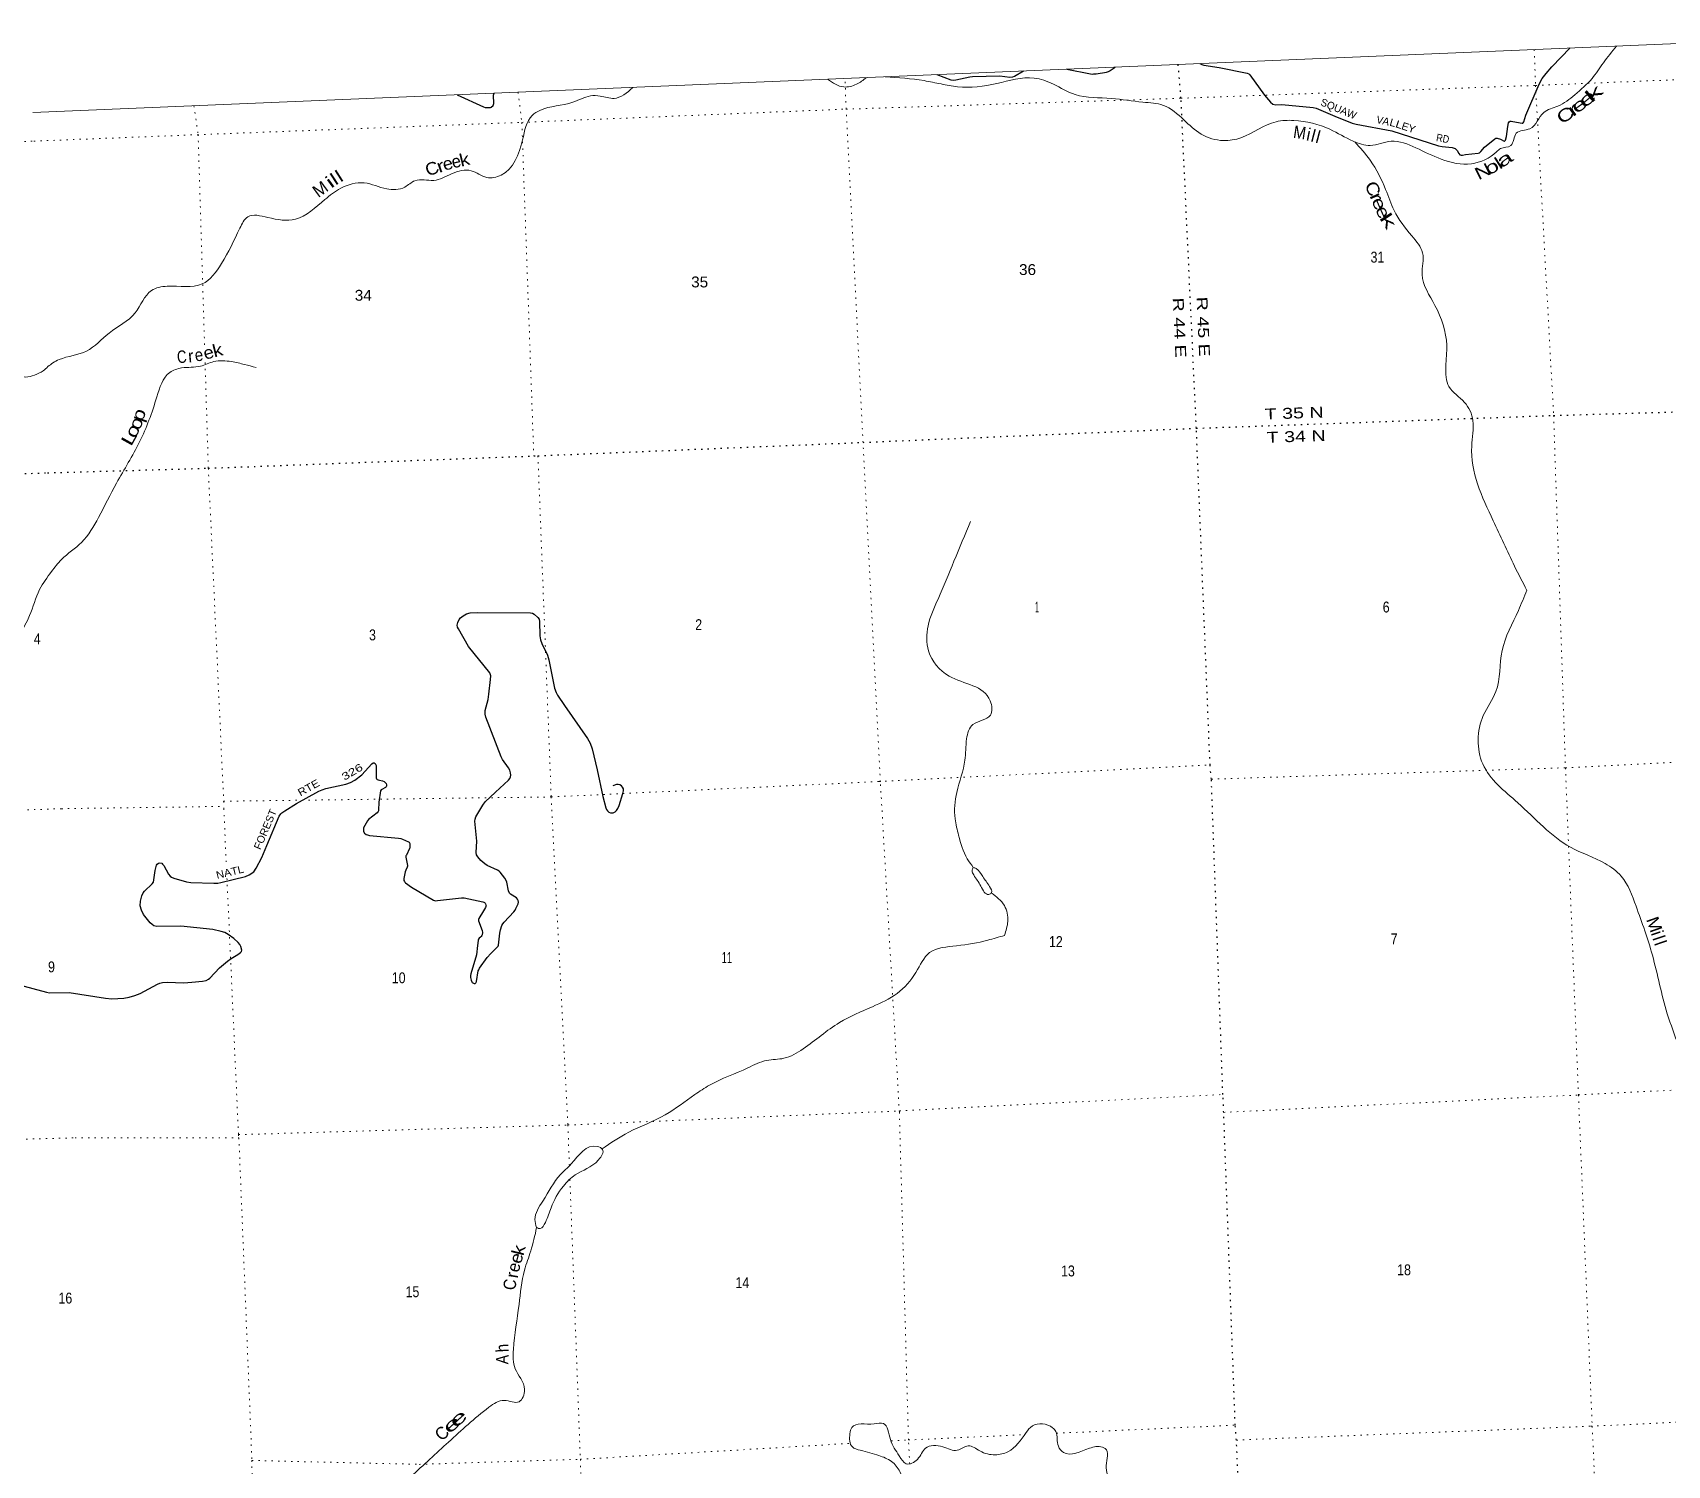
# Model space of a CAD drawing. Header units: feet. Extents: x 733631 to 986127, y 195788 to 388968.
# Drawn here: x 916945 to 943227, y 364620 to 387644 of the extents above; entities that cross this region are included whole.
import ezdxf
from ezdxf.enums import TextEntityAlignment as Align

# ---------------------------------------------------------------- set-up
doc = ezdxf.new("R2010")
doc.units = ezdxf.units.FT
doc.header["$LTSCALE"] = 70
doc.linetypes.add('DOTTED', pattern=[1.5, 0.3, -1.2])
for name, color, linetype, lineweight in [('29', 7, 'Continuous', 25), ('39', 7, 'Continuous', 13), ('4', 7, 'Continuous', 13), ('6', 7, 'DOTTED', 25), ('7', 7, 'DOTTED', 13)]:
    doc.layers.add(name, color=color, linetype=linetype, lineweight=lineweight)
doc.layers.add('30', color=7, linetype='Continuous')
doc.layers.add('41', color=7, linetype='Continuous')

msp = doc.modelspace()

# ---------------------------------------------------------------- linework, layer by layer
at = {"layer": '29'}
for points in [[(935710.93, 387149.13), (935743.01, 387134.13), (935772.87, 387122.64), (936022.21, 387083.27), (936473.52, 386993.92), (936498.8, 386982.43), (936516.15, 386966.5), (936752.02, 386641.22), (936845.68, 386529.59), (936886.59, 386496.15), (936935.27, 386485.92), (937029.63, 386488.13), (937532.55, 386442.25), (937580.34, 386431.32), (937883.41, 386305.11), (938161.98, 386189.4), (938226.84, 386174.01), (938798.91, 386069.52), (939547.21, 385823.92), (939606.34, 385812.75), (939769.64, 385799.28), (939797.6, 385790.59), (939815.98, 385782.54), (939834.36, 385768.75), (939849.42, 385749.23), (939873.41, 385702.09), (939891.42, 385682.01), (939912.46, 385674.51), (939935.44, 385674.5), (939983.84, 385686.64), (940184.68, 385707.84), (940207.66, 385715.88), (940228.33, 385734.27), (940288.61, 385801.92), (940451.99, 385939.34), (940469.54, 385946.91), (940492.52, 385946.91), (940546.68, 385933.98), (940601.63, 385902.08), (940611.97, 385900.93), (940616.57, 385904.38), (940625.75, 385919.32), (940644.13, 385976.98), (940662.13, 386134.42), (940676.29, 386197.46), (940684.33, 386211.25), (940698.11, 386219.95), (940717.64, 386223.89), (940801.06, 386206.77), (940891.08, 386188.26), (940904.87, 386189.41), (940910.61, 386195.16), (940919.8, 386210.1), (940953.06, 386317.71), (941167.3, 386816.72), (941217.29, 386908.9), (941277.01, 386989.35), (941371.26, 387094.12), (941663.41, 387398.96)], [(935710.93, 387149.13), (935743.01, 387134.13), (935772.87, 387122.64), (936022.21, 387083.27), (936473.52, 386993.92), (936498.8, 386982.43), (936516.15, 386966.5), (936752.02, 386641.22), (936845.68, 386529.59), (936886.59, 386496.15), (936935.27, 386485.92), (937029.63, 386488.13), (937532.55, 386442.25), (937580.34, 386431.32), (937883.41, 386305.11), (938161.98, 386189.4), (938226.84, 386174.01), (938798.91, 386069.52), (939547.21, 385823.92), (939606.34, 385812.75), (939769.64, 385799.28), (939797.6, 385790.59), (939815.98, 385782.54), (939834.36, 385768.75), (939849.42, 385749.23), (939873.41, 385702.09), (939891.42, 385682.01), (939912.46, 385674.51), (939935.44, 385674.5), (939983.84, 385686.64), (940184.68, 385707.84), (940207.66, 385715.88), (940228.33, 385734.27), (940288.61, 385801.92), (940451.99, 385939.34), (940469.54, 385946.91), (940492.52, 385946.91), (940546.68, 385933.98), (940601.63, 385902.08), (940611.97, 385900.93), (940616.57, 385904.38), (940625.75, 385919.32), (940644.13, 385976.98), (940662.13, 386134.42), (940676.29, 386197.46), (940684.33, 386211.25), (940698.11, 386219.95), (940717.64, 386223.89), (940801.06, 386206.77), (940891.08, 386188.26), (940904.87, 386189.41), (940910.61, 386195.16), (940919.8, 386210.1), (940953.06, 386317.71), (941167.3, 386816.72), (941217.29, 386908.9), (941277.01, 386989.35), (941371.26, 387094.12), (941663.41, 387398.96)], [(931483.15, 386971.68), (931706.79, 386888.16), (931754.42, 386883.79), (931789.49, 386885.86), (932014.62, 386936.43), (932056.71, 386940.65), (932495.06, 386949.05), (932657.84, 386931.83), (932704.6, 386936.89), (932729.05, 386947.93), (932875.32, 387030.11)], [(933572.94, 387059.39), (933954.62, 386981.27), (933982.19, 386980.12), (934001.03, 386981.7), (934044.21, 386984.72), (934209.61, 387011.15), (934241.77, 387020.35), (934262.44, 387029.54), (934270.48, 387034.14), (934349.23, 387091.97)], [(923771.8, 386648.02), (924191.49, 386451.4), (924219.06, 386444.5), (924245.75, 386441.95), (924285.68, 386442.2), (924304.06, 386444.5), (924315.54, 386449.11), (924346.56, 386476.68), (924355.75, 386489.33), (924356.9, 386490.48), (924361.49, 386507.72), (924356.89, 386637.59), (924362.7, 386672.82)], [(924383.98, 375436.64), (924597.34, 375628.36), (924618.01, 375658.24), (924626.48, 375682.62), (924631.79, 375713.41), (924627.2, 375747.89), (924615.71, 375789.27), (924594.54, 375826.58), (924498.38, 375964.69), (924475.58, 376007.65), (924229.11, 376643.13), (924220.58, 376690.37), (924222.88, 376750.13), (924269.87, 376929.98), (924278.01, 377014.48), (924307.88, 377251.25), (924312.47, 377306.42), (924294.92, 377355.22), (923951.89, 377778.06), (923789.5, 378063.18), (923777.21, 378087.98), (923772.62, 378120.16), (923779.51, 378166.14), (923804.78, 378214.41), (923823.16, 378239.7), (923868.5, 378272.65), (923919.64, 378301.76), (923981.67, 378317.85), (924096.46, 378325.39), (924951.13, 378322.45), (924980.99, 378315.56), (925006.43, 378300.89), (925065.99, 378246.59), (925088.96, 378219.01), (925094.03, 378182.66), (925100.45, 377950.06), (925111.88, 377885.4), (925132.61, 377825.93), (925222.2, 377642.03), (925244.96, 377567.26), (925337.07, 377108.73), (925359.39, 377039.34), (925383.01, 376996.09), (925493.64, 376829.88), (925867.74, 376301.88), (925909.88, 376224.02), (925941.26, 376136.37), (926021.63, 375798.64), (926111.37, 375368.61), (926161.8, 375184.7), (926170.99, 375161.71), (926187.07, 375138.72), (926206.6, 375119.19), (926237.61, 375106.54), (926260.58, 375104.24), (926277.14, 375107.73), (926309.97, 375122.63), (926334.1, 375145.62), (926355.92, 375175.5), (926376.76, 375221.22), (926436.03, 375416.05), (926444.36, 375457.1), (926443.22, 375493.88), (926430.58, 375520.31), (926410.65, 375540.07), (926385.78, 375558.24), (926359.76, 375562.77), (926332.95, 375560.54), (926273.9, 375538.2)], [(920709.85, 374581.3), (920909.21, 375050.08), (920935.55, 375088.27), (920953.26, 375104.18), (920999.2, 375138.66), (921187.58, 375253.59), (921548.4, 375454.5), (921598.79, 375476.57), (921660.81, 375494.96), (921982.43, 375566.22), (922053.79, 375591.56), (922122.56, 375628.28), (922235.62, 375715.42), (922398.24, 375894.93), (922419.63, 375909.77), (922434.99, 375911.02), (922451.07, 375899.53), (922469.04, 375866.9), (922469.45, 375669.66), (922474.04, 375653.58), (922484.38, 375640.94), (922499.31, 375634.04), (922522.29, 375628.29), (922568.05, 375620.23), (922594.65, 375608.76), (922611.88, 375593.81), (922629.11, 375575.42), (922634.85, 375558.18), (922636, 375539.79), (922628.88, 375525.38), (922616.47, 375511.06), (922559.04, 375482.33), (922549.85, 375474.28), (922540.11, 375458.48), (922508.67, 375276.51), (922507.36, 375147.87), (922506.2, 375138.68), (922500.56, 375125.39), (922485.53, 375105.35), (922346.98, 374998.3), (922329.32, 374976.62), (922266.14, 374862.84), (922262.7, 374845.6), (922262.7, 374824.91), (922265.44, 374808.88), (922274.18, 374785.83), (922278.78, 374780.08), (922306.34, 374759.4), (922327.02, 374750.2), (922361.72, 374743.2), (922827.57, 374700.08), (922862.28, 374693.88), (922890.99, 374681.24), (922987.48, 374639.86), (922996.67, 374631.82), (923006.95, 374610.6), (923011.6, 374582.4), (923007.01, 374544.47), (923002.98, 374532.02), (922953.02, 374427.24), (922947.28, 374413.44), (922946.2, 374395.61), (922969.11, 374261.73), (922970.26, 374246.8), (922966.61, 374231.21), (922942.69, 374185.88), (922936.29, 374159.93), (922911.68, 374049.11), (922912.83, 374029.57), (922915.15, 374017.52), (922920.89, 374004.3), (922928.91, 373993.94), (922940.39, 373982.45), (923033.35, 373911.19), (923390.66, 373700.87), (923405.05, 373696.28), (923423.97, 373693.97), (923456.13, 373695.12), (923840.92, 373741.09), (923864.51, 373742.25), (923880.77, 373740.06), (924184.98, 373674.44), (924199.33, 373669.85), (924211.39, 373662.95), (924221.16, 373653.18), (924227.38, 373641.24), (924233.22, 373623.87), (924233.79, 373612.95), (924232.07, 373603.18), (924224.03, 373585.94), (924194.04, 373531.65), (924116.63, 373406.64), (924113.19, 373392.85), (924113.77, 373370.43), (924174.06, 373212.4), (924176.36, 373184.81), (924171.95, 373146.74), (924166.02, 373131.94), (924154.54, 373117), (924145.58, 373108.75)], [(924309.11, 372843.11), (924415.85, 372946.9), (924428.49, 372962.99), (924435.81, 372981.19), (924454.92, 373172.87), (924466.39, 373227.35), (924488.22, 373294.01), (924505.3, 373323.18), (924523.83, 373349.18), (924683.28, 373517.35), (924700.72, 373542.27), (924715.65, 373568.7), (924752.41, 373644.56), (924755.86, 373669.84), (924749, 373696.27), (924738.63, 373720.42), (924722.54, 373738.81), (924629.51, 373796.27), (924611.13, 373815.81), (924596.2, 373852.59), (924567.48, 373992.81), (924557.52, 374016.78), (924535.31, 374054.88), (924462.95, 374150.27), (924445.72, 374166.37), (924418.35, 374183.85), (924250.45, 374260.61), (924212.41, 374288.67), (924180.38, 374311.19), (924149.37, 374339.92), (924099.97, 374398.54), (924081.6, 374431.87), (924074.93, 374467.86), (924084.15, 374653.22), (924053.7, 374970.24), (924057.48, 375005.4), (924071.26, 375039.88), (924181.64, 375231.4), (924218.28, 375281.25), (924383.98, 375436.64)], [(917529.19, 372220.84), (918116.15, 372127.36), (918217.88, 372118.8), (918410.19, 372127.36), (918497.49, 372141.16), (918588.78, 372167.54), (918674.38, 372203.22), (918950.05, 372354.94), (918989.1, 372368.73), (919029.9, 372377.22), (919106.26, 372384.82), (919378, 372375.02), (919505.98, 372384.82), (919675.98, 372398.61), (919733.41, 372412.4), (919772.81, 372432.49), (919795.43, 372446.88), (919951.11, 372614.6), (920075.7, 372722.73), (920135.43, 372764.11), (920243.4, 372828.47), (920284.67, 372859.46), (920303.13, 372879.04), (920307.72, 372899.73), (920292.19, 372956.25), (920275.56, 372989.38), (920250.29, 373023.86), (920178.09, 373087.81), (920089.48, 373152.58), (920034.35, 373180.17), (919974.62, 373200.86), (919842.44, 373229.19), (919328.03, 373283.01), (918939.88, 373278.04), (918892.62, 373290.51), (918865.05, 373308.9), (918832.89, 373336.48), (918724.92, 373474.4), (918693.59, 373540.66), (918674.38, 373612.32), (918678.98, 373688.18), (918697.53, 373774.16), (918720.33, 373819.21), (918745.6, 373846.79), (918865.56, 373964.02), (918888.03, 373993.9), (918914.3, 374176.66), (918936.27, 374262.85), (918947.76, 374283.54), (918965.47, 374296.82), (918989.11, 374304.23), (919021.27, 374295.03), (919035.05, 374283.54), (919053.43, 374258.25), (919126.94, 374120.33), (919153.99, 374088.89), (919179.78, 374072.06), (919214.24, 374058.27), (919418.69, 373996.2), (919486.58, 373987.67), (919859.76, 373973.22), (919921.79, 373977.82), (919967.74, 373984.72), (920365.16, 374081.26), (920424.89, 374108.85), (920498.4, 374159.42), (920540.83, 374214.73), (920626.87, 374386.18), (920709.85, 374581.3)], [(924094.93, 372975.5), (924079.77, 372826.24), (923989.13, 372516.46), (923985.68, 372491.17), (923986.83, 372457.84), (923993.72, 372416.46), (924004.06, 372390.03), (924010.95, 372380.83), (924020.14, 372372.79), (924031.63, 372365.89), (924043.69, 372363.6), (924056.9, 372365.32), (924069.53, 372372.79), (924077.57, 372383.13), (924079.87, 372387.73), (924082.17, 372396.93), (924108.74, 372565.5), (924116.63, 372584.27), (924130.41, 372608.41), (924251.96, 372780.82), (924309.11, 372843.11)], [(924145.58, 373108.75), (924125.82, 373090.57), (924114.9, 373075.05), (924110.31, 373066.43), (924106.29, 373054.94), (924094.93, 372975.5)], [(916726.91, 372342.43), (917165.3, 372221.59), (917217.42, 372215.28), (917529.19, 372220.84)]]:
    msp.add_lwpolyline(points, dxfattribs=at)
at = {"layer": '39'}
for points in [[(930651.79, 386933.03), (931276.79, 386873.21), (931550.09, 386819.62), (931814.99, 386773.79), (932446.2, 386827.85), (933045.73, 386915.01), (933357.25, 386816.46), (933705.87, 386650.65), (934291.18, 386587.54), (934795.44, 386527.2), (935125.31, 386475.92), (935452.27, 386244.49), (935732.6, 386015.21), (936088.89, 385910.4), (936372.37, 385956.35), (936938.77, 386214.1), (937221.28, 386233.71), (937803.68, 386091.59), (938175.57, 385900.43), (938451.46, 385832.79), (938784.72, 385898.98), (939183.52, 385793.88), (939593.55, 385610.34), (940078.09, 385537.05), (940483.11, 385731.58), (940543.88, 385780.59), (940711.89, 385829.92), (940799, 386029.69), (941016.7, 386101.27), (941241.03, 386361.25), (941465.6, 386463.46), (941739.55, 386646.58), (942016.4, 386908.7), (942198.63, 387158.87), (942409.7, 387429.17)], [(929723.49, 386895.19), (929985.77, 386772), (930190.69, 386815.87), (930347.94, 386919.65)], [(926595.98, 386762.78), (926291.91, 386587.94), (926069.94, 386626.45), (925912.04, 386628.1), (925628.8, 386525.52), (925097.8, 386394.63), (924977.55, 386314.88), (924821.26, 385922.14), (924475.72, 385353.79), (924244.52, 385316.05), (923997.32, 385425.31), (923681.52, 385378.04), (923392.38, 385271.17), (923091.12, 385264.96), (922927.24, 385163.2), (922636.96, 385135.18), (922275.01, 385229.65), (921898.03, 385143.47), (921642.27, 384961.1), (921169.21, 384646.47), (920724.91, 384674.88), (920402.8, 384683.99), (920276.5, 384502.85), (919981.62, 383932.52), (919670.91, 383606.31), (919107.82, 383569.19), (918855.61, 383500.24), (918592.74, 383141.59), (918172.69, 382816.99), (917811.95, 382527.17), (917370.24, 382389.81), (917270.95, 382337.62), (917115.53, 382209.05)], [(938204.52, 385888.36), (938448.88, 385594), (938698.42, 385122.74), (938835.31, 384786.47), (939118.8, 384377.28), (939293.59, 384105.26), (939285.19, 383759.01), (939491.26, 383261.71), (939680.76, 382622.14), (939666.3, 382275.64), (939715.51, 381956.02), (939966.43, 381703.29), (940101.63, 381409.42), (940081.59, 380999.99), (940176.79, 380390.96), (940429.08, 379800.47), (940769.86, 379071.99), (940967.6, 378681.56)], [(917115.53, 382209.05), (916831.93, 382110.33), (916632.73, 382165.62), (916278.07, 382252.01), (915822.94, 382206.53), (915326.95, 382207.59), (915203.71, 382242.21), (915106.91, 382352.75)], [(917248.17, 378983.55), (917407.75, 379177.06), (917732.61, 379453.28), (918003.97, 379852.73), (918293.51, 380404.63), (918663.62, 381067.03), (918942.25, 381790.44), (919149.12, 382183.21), (919340.48, 382255.75), (919640.85, 382284.18), (919856.45, 382357.7), (920141.8, 382357.2), (920352.06, 382311.16), (920536.07, 382264.05)], [(932025.69, 379789.46), (931757.81, 379151.46), (931502.94, 378542.31), (931342.13, 378110.96), (931350.13, 377708.74), (931680, 377303.47), (932341.43, 376905.65), (932342.64, 376673.08), (932063.2, 376526.15), (931961.14, 376295.43), (931934.47, 375950.46), (931803.32, 375435.36), (931775.77, 375011.46), (931832.98, 374744.76), (931971.49, 374368.1), (932068.14, 374228.42)], [(917248.17, 378983.55), (917056.96, 378693.16), (916894.31, 378275.78), (916594.12, 377660.2), (916492.55, 377314.3), (916346.21, 376855.29), (916212.03, 376239.38), (916043.61, 375894.4), (915733.91, 375698.26), (915235.09, 375832.42), (914974.96, 376048.38), (914725.61, 376212.35)], [(940966.05, 378684.63), (940832.81, 378358.48), (940571.31, 377712.64), (940470.14, 377055.14), (940269.01, 376670.69), (940259.72, 375891.53), (940822.97, 375267.19), (941671.07, 374553.34), (942225.84, 374292.77), (942484.92, 374088.92), (942724.85, 373605.13), (942987, 372818.83), (943227.01, 371877.89), (943405.6, 371359.24), (943580.4, 370733.22), (943668, 370415.17), (943922.07, 369881.39), (944312.95, 369316.78), (944686.05, 368842.47), (944860.76, 368623.04)], [(932068.14, 374228.42), (932047.94, 374177.02), (932075.01, 374107.33), (932189.44, 373927.92), (932320.19, 373795.7), (932359.63, 373821.58), (932331.26, 373923.59), (932221.76, 374080.95), (932115.42, 374210.12), (932068.14, 374228.42)], [(932358.31, 373819.31), (932568.2, 373615.67), (932622.91, 373361), (932571.19, 373136.38)], [(926099.71, 369704.28), (926527.97, 369972.98), (927115.78, 370251.83), (927592.4, 370578.74), (927827.23, 370727.89), (928445.35, 371007.98), (928748.14, 371127.54), (929024.03, 371161.04), (929331.68, 371311.14), (929917.71, 371735.57), (930445.8, 371989.73), (930843.96, 372204.21), (931146.1, 372542.21), (931366.15, 372858.65), (931800.83, 372969.43), (932301.12, 373058.61), (932571.19, 373136.38)], [(925045.35, 368439.89), (925019.89, 368570.33), (925147.65, 368866.83), (925430.16, 369291.01), (925603.34, 369463.95), (926021.04, 369745.97), (926108.08, 369694.91), (926043.92, 369528.44), (925669.12, 369286.6), (925478, 369106.86), (925279.45, 368758.93), (925187.81, 368520.54), (925104.66, 368424.1), (925045.35, 368439.89)], [(918224.22, 355360.81), (918416.13, 355799.91), (918800.38, 356513.45), (919303.5, 357391.65), (919454.45, 357816.54), (919608.39, 358419.55), (919829.97, 359355.04), (919989.32, 359772.18), (920200.08, 360219.73), (920745.86, 361194.74), (921062.64, 361672.91), (921608.35, 362548.8), (921980.23, 363217.34), (922249.98, 363606.61), (923026.24, 364435.27), (923633.2, 364994.05), (924280.65, 365552.46), (924529.14, 365663.74), (924764.79, 365640.99), (924852.06, 365836.71), (924703.04, 366172.49), (924674.44, 366482.84), (924765.02, 367202.62), (924852.13, 367756.38), (924953.14, 368063.93), (925048.12, 368439.15)], [(934274.95, 364339.82), (934205.21, 364616.12), (934188.16, 364890.53), (934144.85, 364911.01), (933935.06, 364894.37), (933518.89, 364826.82), (933436.06, 364924.58), (933394.2, 365161.57), (933343.13, 365224.22), (933018.27, 365251.43), (932917.34, 365144.14), (932626.1, 364836.93), (932421.65, 364788.14), (932174.29, 364850.87), (931986.89, 364932.23), (931811.69, 364860.35), (931580.82, 364915.67), (931302.34, 364896.22), (931169.98, 364714.83), (930990.66, 364644.81), (930878.41, 364769.7), (930736.35, 365032.94), (930622.81, 365291.27), (930473.31, 365285.18), (930117.42, 365228.18), (930085.02, 365127.74), (930123.89, 364914.91), (930251.49, 364861.45), (930552.34, 364776.62), (930752.43, 364681.62), (930888.44, 364519.27), (930963.59, 364107.66), (931115.92, 363790.22), (931262.19, 363725.39), (931529.75, 363663.48), (931724.83, 363643.11), (931968.47, 363723.85), (932284.52, 363663.92), (932544.73, 363583.51), (932859.24, 363764.23), (933187.57, 363903.04), (933371.25, 363914.57), (933593.89, 363913.54), (933700.72, 363974.54), (933781.61, 364076.95), (933861.45, 364104.48), (934106.95, 364088.2), (934202.15, 364136.59), (934224.29, 364240.65), (934274.95, 364339.82)]]:
    msp.add_spline(points, degree=3, dxfattribs=at)
at = {"layer": '4'}
msp.add_line((947500.43, 387643.94), (916945.33, 386361.49), dxfattribs=at)
msp.add_line((947500.43, 387643.94), (916945.33, 386361.49), dxfattribs=at)
at = {"layer": '6'}
for points in [[(936872.35, 353275.71), (936826.66, 354428.87), (936799.27, 354708.92), (936545.83, 359727.34), (936522.95, 359995.44), (936299.41, 365025.19), (936279.69, 365265.1), (936094.7, 370292.38), (936081.2, 370579.07), (935896.61, 375646.81), (935875.35, 375874.53), (935654.72, 381286.71), (935408.06, 386590.62), (935362.39, 387129.6)], [(917184.43, 380570.68), (919769.19, 380644.85), (925002.3, 380842.11), (925068.53, 380844.08), (930295.3, 381060.02), (935654.72, 381286.71), (941399.44, 381492.7), (946743.51, 381647.96), (947746.45, 381678.68)], [(914116.48, 380464.13), (914509.1, 380483.81), (917184.43, 380570.68)]]:
    msp.add_lwpolyline(points, dxfattribs=at)
at = {"layer": '7'}
for p, q in [((917407.32, 375172.53), (920017.06, 375209.51)), ((917625.75, 369882.12), (920260.56, 369883.22)), ((933407.01, 365134.66), (936279.69, 365265.1))]:
    msp.add_line(p, q, dxfattribs=at)
for points in [[(941087.88, 387371.48), (941108.26, 386796.81), (941399.44, 381492.7), (941589.61, 375830.47), (941798.05, 370571.52), (942019.25, 365246.35), (942260.81, 359917.96), (942430.46, 354566.4), (942597.59, 349277.46)], [(916964.32, 385901.66), (919597.2, 386004.4), (924810.03, 386202.86), (930024.32, 386415.53), (935408.06, 386590.62), (941108.26, 386796.81), (946500.41, 387014.72), (947517.78, 387038.28)], [(931045.94, 364642.77), (931025.97, 365026.54), (930879.76, 370298.14), (930574.28, 375605.72), (930295.3, 381060.02), (930024.32, 386415.53), (930005.8, 386904.62)], [(924749.17, 386685.1), (924810.03, 386202.86), (925002.3, 380842.11)], [(919538.7, 386468.74), (919605.12, 386008.77), (919709.39, 382600.04)], [(913583.31, 385790.02), (914293.25, 385800.97), (916964.32, 385901.66)], [(919717.18, 382345.08), (919769.19, 380644.85), (920015.76, 375292.39), (920017.88, 375175.95), (920060.29, 374236.32)], [(925068.53, 380844.08), (925282.33, 375361.56), (925550, 370088.85), (925574.24, 369440.47)], [(935896.61, 375646.81), (941589.61, 375830.47), (946933.11, 376101), (947983.02, 376134.34)], [(920015.76, 375292.39), (925282.33, 375361.56), (930547.85, 375608.69), (935875.35, 375874.53)], [(917407.32, 375172.53), (914729.31, 375082.08), (909415.04, 374898.48), (907504.3, 374797.65)], [(920068.62, 374051.75), (920254.5, 369933.54), (920260.56, 369883.22), (920470.12, 364697.15), (920468.02, 364597.94), (920735.77, 359373.78), (920739.17, 359288.96), (920910.83, 354038.63), (921148.36, 348608.94), (921533.75, 345754.26), (921675.83, 343063.63), (921825.54, 340530.73)], [(936094.7, 370292.38), (941798.05, 370571.52), (947119.32, 370841.15), (948207.66, 370869.48)], [(920254.5, 369933.54), (925550, 370088.85), (930881.14, 370314.38), (936081.2, 370579.07)], [(906146.41, 369420.12), (909664.39, 369599.03), (914952.76, 369813.73), (917625.75, 369882.12)], [(925582.78, 369211.88), (925750.84, 364716.32), (925898.9, 359549.98), (926148.87, 354264.41), (926448.14, 348910.06)], [(936299.41, 365025.19), (941996.94, 365247.46), (947422.22, 365497.06), (948435.62, 365526.84)], [(930750.54, 365010.34), (931025.97, 365026.54), (932881.65, 365110.8)], [(920470.12, 364697.15), (923159.9, 364634.91), (925750.84, 364716.32), (930082.43, 364971.05)]]:
    msp.add_lwpolyline(points, dxfattribs=at)

# ---------------------------------------------------------------- texts
at = {"layer": '30'}
for s, rotation, p in [('SQUAW', 337.391, (937918.65, 386366.26)), ('V', 347.649, (938593.08, 386182.92)), ('A', 346.649, (938691.4, 386162.01))]:
    msp.add_text(s, height=120, rotation=rotation, dxfattribs=at).set_placement(p, align=Align.CENTER)
for s, rotation, width, p in [('L', 344.649, 1.1, (938798.85, 386139.38)), ('L', 341.83, 1.2, (938896.86, 386111.01)), ('E', 341.83, 1.05, (938995.96, 386078.52)), ('Y', 341.83, 1.1, (939100.14, 386044.32)), ('RD', 349.83, 0.9, (939606.75, 385885.42)), ('326', 30.623, 1.35, (922113.17, 375712.8)), ('RTE', 29.11, 1.15, (921410.32, 375457.72)), ('FOREST', 66.961, 1.05, (920739.38, 374817.73)), ('NATL', 13.654, 1.1, (920130.34, 374095.65))]:
    msp.add_text(s, height=120, rotation=rotation, dxfattribs=dict(at, width=width)).set_placement(p, align=Align.CENTER)
at = {"layer": '41'}
for s, rotation, width, p in [('e', 39.992, 1.85, (941996.92, 386507.66)), ('k', 39.992, 2.05, (942107.96, 386592.28)), ('C', 32.76, 1.4, (941639.51, 386237.63)), ('r', 35.954, 1.85, (941769.31, 386330.19)), ('e', 35.557, 1.65, (941865.95, 386404.56)), ('M', 351.552, 0.9, (937302.98, 385942.27)), ('C', 20.74, 1.1, (923400.3, 385368.66)), ('r', 19.267, 1.3, (923534.52, 385407.45)), ('e', 15.782, 1.1, (923643.86, 385445.75)), ('k', 13.686, 1.2, (923910.94, 385508.21)), ('o', 29.673, 1.45, (940451.95, 385399.08)), ('l', 32.284, 1.3, (940565.62, 385461.21)), ('a', 33.533, 1.7, (940664, 385530.26)), ('i', 36.368, 1.55, (921781.43, 385162.8)), ('l', 33.089, 1.35, (921847.99, 385206.35)), ('l', 32.563, 1.3, (921926.14, 385255.62)), ('N', 27.021, 1.3, (940304.92, 385327.08)), ('C', 294.097, 1.2, (938402.39, 385096.24)), ('r', 294.097, 1.45, (938461.67, 384965.54)), ('e', 293.271, 1.3, (938505.22, 384859.05)), ('e', 294.329, 1.3, (938566.76, 384719.36)), ('k', 302.999, 1.8, (938654.91, 384566.24)), ('C', 4.819, 0.8, (919350.96, 382337.04)), ('e', 7.681, 0.9, (919630.29, 382367.91)), ('e', 15.426, 1.1, (919797.73, 382408)), ('k', 14.003, 1.2, (919941.71, 382444.1)), ('o', 67.735, 1.25, (918697.46, 381329.39)), ('p', 70.746, 1.3, (918742.5, 381469.08)), ('L', 60.97, 1.5, (918579.45, 381080.23)), ('o', 63.997, 1.35, (918638.07, 381201.87)), ('M', 289.393, 1.1, (942924.66, 373278.43)), ('k', 75.87, 1.2, (924854.19, 368053.57)), ('e', 74.676, 1.1, (924816.34, 367923.9)), ('r', 81.001, 1.05, (924751.19, 367663.5)), ('C', 81.962, 0.9, (924715.73, 367511.06)), ('h', 93.354, 0.9, (924593.87, 366509.33)), ('A', 88.69, 0.85, (924594.25, 366318.09)), ('e', 41.569, 1.9, (923747.46, 365204.97)), ('e', 41.569, 1.9, (923851.29, 365300.04))]:
    msp.add_text(s, height=200, rotation=rotation, dxfattribs=dict(at, width=width)).set_placement(p, align=Align.CENTER)
for s, rotation, p in [('i', 348.617, (937441.2, 385911.59)), ('l', 345.305, (937511.81, 385891.49)), ('l', 345.305, (937587.98, 385871.52)), ('e', 13.166, (923776.33, 385480.42)), ('M', 36.316, (921627.69, 385049.67)), ('r', 5.206, (919496.36, 382349.14)), ('i', 288.213, (942969.8, 373143.94)), ('l', 288.213, (942995.89, 373064.67)), ('l', 288.752, (943022.25, 372982.7)), ('e', 77.817, (924776.52, 367782.54)), ('C', 42.34, (923591.2, 365062.32))]:
    msp.add_text(s, height=200, rotation=rotation, dxfattribs=at).set_placement(p, align=Align.CENTER)
at = {"layer": '6', "width": 1.35}
for s, rotation, p in [('R 44 E', 272.663, (935297.4, 382899.76)), ('R 45 E', 272.663, (935679.11, 382914.91)), ('T 35 N', 2.054, (937230.05, 381443.26)), ('T 34 N', 2.054, (937262.58, 381068.5))]:
    msp.add_text(s, height=175, rotation=rotation, dxfattribs=at).set_placement(p, align=Align.CENTER)
at = {"layer": '7'}
for s, width, p in [('31', 0.85, (938566.38, 383949.15)), ('35', 1.05, (927669.25, 383550.69)), ('36', 1.05, (932940.68, 383749.43)), ('34', 1.05, (922260.33, 383336.29)), ('1', 0.4, (933093.04, 378326.98)), ('6', 0.85, (938706.72, 378325.74)), ('2', 0.85, (927652.97, 378042.39)), ('3', 0.85, (922408.8, 377878.38)), ('12', 0.85, (933395.99, 372949.06)), ('7', 0.85, (938834.89, 372992.32)), ('11', 0.65, (928107.25, 372692.1)), ('10', 0.85, (922829.62, 372367.07)), ('13', 0.85, (933590.33, 367655.76)), ('18', 0.85, (938994.67, 367674.57)), ('15', 0.85, (923051.49, 367321.69)), ('14', 0.85, (928355.86, 367467.95))]:
    msp.add_text(s, height=175, dxfattribs=dict(at, width=width)).set_placement(p, align=Align.CENTER)
at = {"layer": '7', "width": 0.85}
for s, p in [('4', (916962.64, 377814.68)), ('9', (917192.36, 372542.58)), ('16', (917359.78, 367219.31))]:
    msp.add_text(s, height=175, dxfattribs=at).set_placement(p)

doc.saveas('drawing.dxf')
